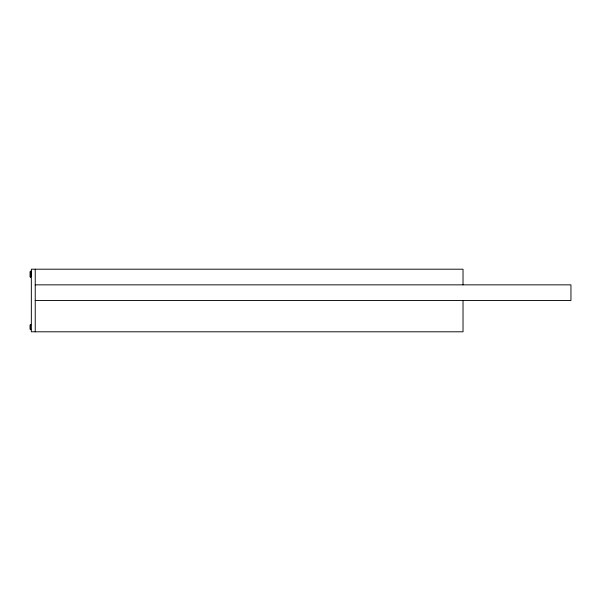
<?xml version="1.0" encoding="UTF-8"?>
<svg xmlns="http://www.w3.org/2000/svg" width="601" height="601" viewBox="0 0 601 601"><rect width="100%" height="100%" fill="white"/><g stroke="black" fill="none" stroke-linecap="round" stroke-linejoin="round"><path stroke-width="0.9" d="M35.234 284.851L570.95 284.851L570.95 300.5L35.234 300.5M463.025 284.851L463.025 269.203L31.342 269.203L31.342 331.797L463.025 331.797L463.025 300.5M35.234 269.203L35.234 331.797M30.914 271.006L30.914 276.182M30.696 324.517L30.696 325.306M30.696 328.942L30.696 329.701M30.478 275.446L30.478 277.489M30.478 324.517L30.478 329.701M30.05 271.607L30.05 276.993M30.05 324.998L30.05 329.213"/></g></svg>
